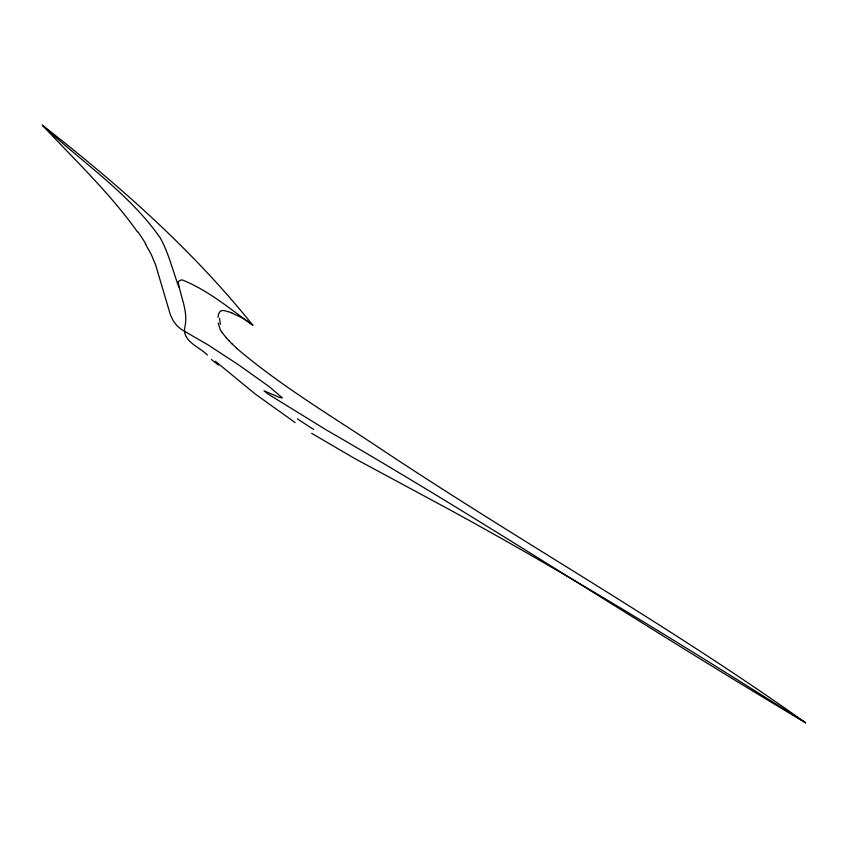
<?xml version="1.0" encoding="UTF-8"?>
<svg xmlns="http://www.w3.org/2000/svg" width="848" height="848" viewBox="0 0 848 848"><rect width="100%" height="100%" fill="white"/><g stroke="black" fill="none" stroke-linecap="round" stroke-linejoin="round"><path stroke-width="1.27" d="M218.031 317.364L218.678 313.739L219.982 311.64A45.273 12.19 36.9 0 1 221.667 310.58M178.281 282.363C180.613 297.171 188.51 311.82 184.811 327.307C181.97 341.362 199.513 346.874 207.389 355.036M145.305 243.832L151.262 254.495L155.629 264.915L170.427 314.905L173.119 320.608L177.105 325.95L181.917 329.777L208.184 344.966L238.33 364.682L269.314 386.709L282.395 397.935L279.617 397.489L263.982 390.769L267.82 393.896L326.745 430.201C488.787 523.608 644.883 627.414 805.6 722.75C669.729 625.93 524.043 543.939 385.066 451.751C335.066 418.138 282.607 387.409 236.581 348.263M221.784 310.675L222.6 310.527A20.161 5.438 37 0 1 224.031 310.58L228.239 311.704M805.536 722.782L805.579 722.772C688.12 648.243 569.591 575.061 447.394 508.482L354.665 458.503L311.672 433.317M232.045 313.103L242.04 317.809L249.588 322.675A24.793 6.816 37.3 0 1 252.789 325.176C192.114 249.492 118.731 184.822 42.4 125.218C74.825 160.018 109.774 192.962 137.45 231.864M295.104 422.537L255.29 394.066L215.403 361.269M252.81 325.197C230.306 309.128 208.629 290.535 182.723 280.126A13.61 3.827 37.1 0 0 181.239 279.925L178.61 281.292A22.822 6.646 51.5 0 0 178.186 282.257M42.4 125.218C81.938 162.191 129.055 193.174 160.346 238.065C168.763 253.393 172.822 270.576 178.748 286.921M231.886 343.769L231.08 342.952A64.066 17.236 35.8 0 1 228.896 340.652M228.865 340.642L226.321 337.843M218.233 323.024L220.12 329.247A40.492 10.483 36.8 0 0 221.816 332.119M211.396 359.52A88.902 6.222 39.8 0 1 218.455 365.075M228.133 311.587A64.967 17.66 37.1 0 1 231.939 312.976M220.427 324.286A239.571 65.095 34.4 0 1 219.611 318.318M226.48 337.896A44.541 11.819 36.1 0 1 221.964 332.193M236.709 348.274A54.961 15.041 35.7 0 1 232.023 343.79M313.686 429.459A417.714 272.579 35.7 0 1 297.394 418.827M138.054 232.023A220.872 79.754 35.1 0 1 145.877 244.033"/></g></svg>
